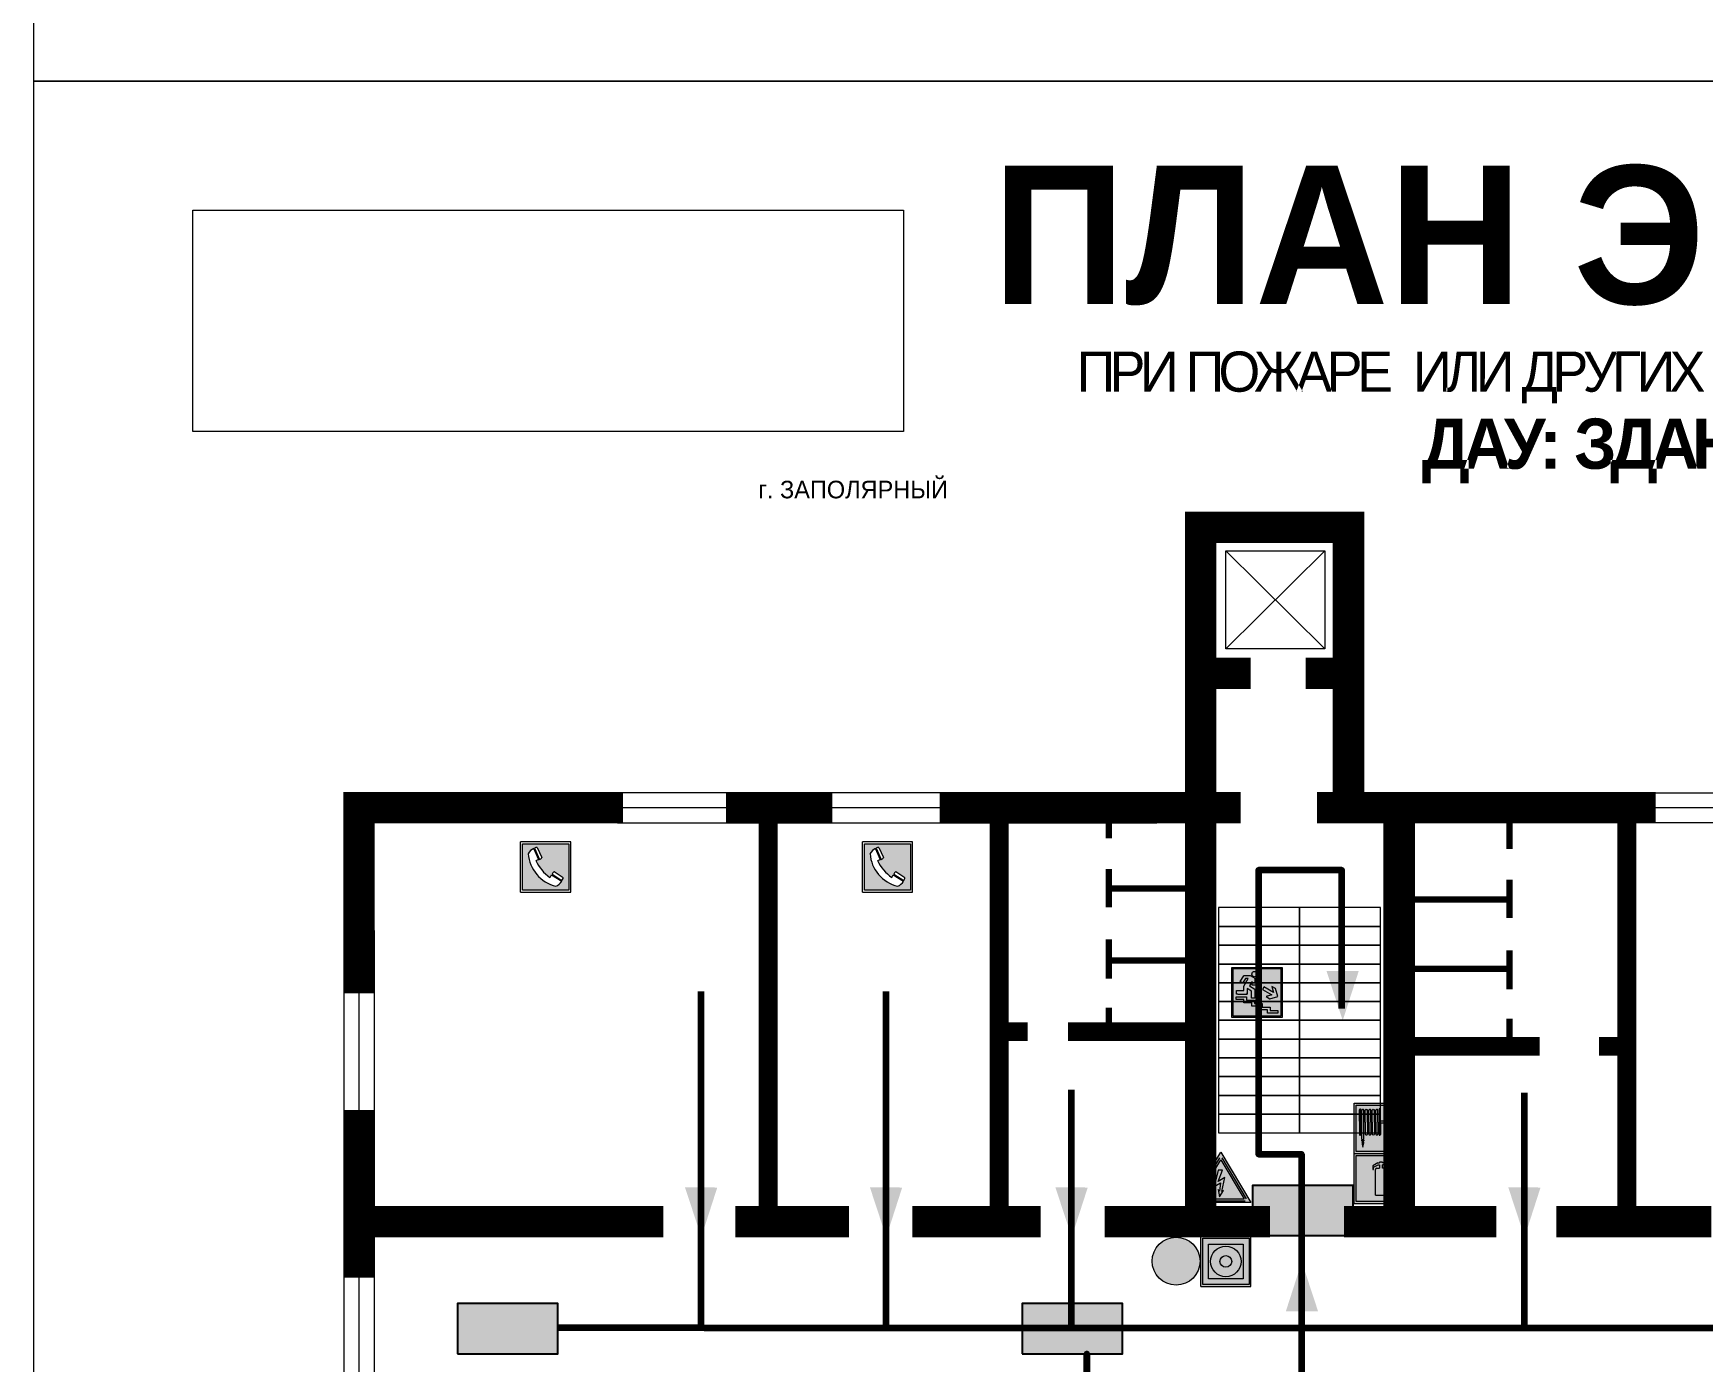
# Model space of a CAD drawing. Header units: millimetres. Extents: x 13114 to 67229, y 22859 to 38520.
# Drawn here: x 23801.8 to 24067.5, y 36138.9 to 36350.3 of the extents above; entities that cross this region are included whole.
import ezdxf

# ---------------------------------------------------------------- set-up
doc = ezdxf.new("R2010")
doc.units = ezdxf.units.MM
doc.layers.add('План_Штампы', color=7, linetype='Continuous')
doc.styles.add('обычный', font='arial.ttf')
picture_1 = doc.add_image_def('image1.jpg', size_in_pixel=(337, 105))

# ---------------------------------------------------------------- blocks, each defined once
blk = doc.blocks.new('A$C7B4425F7')
at = {"true_color": 0xffffff}
blk.add_hatch(color=7, dxfattribs=at).paths.add_polyline_path([(0, 0), (-16, 0), (-16, -8), (0, -8)])
h = blk.add_hatch(color=126)
h.paths.add_polyline_path([(-0.2, -0.2), (-15.8, -0.2), (-15.8, -7.8), (-0.2, -7.8)])
h.paths.add_polyline_path([(-11.76, -2.03), (-11.76, -3.66), (-11.17, -3.66, -0.568275), (-11.17, -6.18), (-12.58, -6.18), (-12.58, -2.03)], flags=16)
h.paths.add_polyline_path([(-13.33, -4.12, -0.495768), (-13.59, -6.18), (-15.03, -6.18), (-15.03, -2.03), (-13.59, -2.03, -0.487973)], flags=16)
h.paths.add_polyline_path([(-10.25, -2.03), (-9.48, -2.03), (-9.48, -6.18), (-10.25, -6.18)], flags=16)
h.paths.add_polyline_path([(-13.84, -3.69), (-14.24, -3.69), (-14.24, -3.03), (-13.9, -3.03, -0.692621)], flags=0)
h.paths.add_polyline_path([(-9.15, -2.03), (-8.4, -2.03), (-8.04, -3.07), (-7.68, -2.03), (-6.93, -2.03), (-7.64, -4.1), (-6.93, -6.18), (-7.68, -6.18), (-8.04, -5.14), (-8.4, -6.18), (-9.15, -6.18), (-8.44, -4.1)], flags=16)
h.paths.add_polyline_path([(-11.76, -4.46), (-11.42, -4.46, -0.692621), (-11.36, -5.12), (-11.76, -5.12)], flags=0)
h.paths.add_polyline_path([(-13.9, -5.2), (-14.24, -5.2), (-14.24, -4.55), (-13.84, -4.55, -0.708038)], flags=0)
edge = h.paths.add_edge_path(flags=16)
edge.add_ellipse((-5.51, -4.08), major_axis=(0, 2.05), ratio=0.586184, start_angle=0, end_angle=360)
edge = h.paths.add_edge_path(flags=0)
edge.add_ellipse((-5.51, -4.08), major_axis=(0, 1.14), ratio=0.454828, start_angle=0, end_angle=360)
h.paths.add_polyline_path([(-4.13, -4.96, 0.377264), (-3.48, -4.52, 0.0555), (-3.16, -2.03), (-1.66, -2.03), (-1.66, -4.96), (-0.96, -4.96), (-0.96, -7.01), (-1.75, -7.01), (-1.75, -6.18), (-3.3, -6.18), (-3.3, -7.02), (-4.13, -7.02)], flags=16)
h.paths.add_polyline_path([(-2.73, -2.91), (-2.28, -2.91), (-2.28, -4.96), (-3.05, -4.96, 0.079136)], flags=0)
at = {"color": 126}
blk.add_lwpolyline([(-16, -8), (0, -8), (0, 0), (-16, 0)], close=True, dxfattribs=at)
blk = doc.blocks.new('вниз')
at = {"lineweight": 0, "true_color": 0xffffff}
h = blk.add_hatch(color=7, dxfattribs=at)
h.dxf.hatch_style = 1
h.paths.add_polyline_path([(40994.51, -4472.22), (40986.51, -4472.22), (40986.51, -4480.22), (40994.51, -4480.22)])
h.paths.add_polyline_path([(40994.31, -4472.42), (40994.31, -4480.01), (40986.71, -4480.01), (40986.71, -4472.42)], flags=16)
h.paths.add_polyline_path([(40988.43, -4473.53), (40989.43, -4473.53), (40990.19, -4473.96), (40990.19, -4474.6), (40991, -4474.6), (40991, -4475.06), (40989.73, -4475.06), (40989.73, -4474.46), (40989.3, -4475.18), (40990.17, -4475.7), (40990.17, -4477.11), (40989.63, -4477.11), (40989.63, -4476.01), (40988.94, -4475.59), (40988.94, -4476.46), (40988.94, -4476.46), (40987.47, -4476.46), (40987.26, -4476.46), (40987.26, -4475.92), (40988.4, -4475.92), (40988.4, -4475.2), (40989.1, -4473.99), (40988.66, -4473.99), (40988.24, -4474.7), (40987.86, -4474.47), (40988.41, -4473.56)], flags=0)
h.paths.add_polyline_path([(40990.55, -4473.29, -1), (40989.69, -4473.29, -1)], flags=0)
h.paths.add_polyline_path([(40988.85, -4476.89), (40988.85, -4477.43), (40990.1, -4477.43), (40990.1, -4477.99), (40991.34, -4477.99), (40991.34, -4478.54), (40992.59, -4478.54), (40992.59, -4479.09), (40993.83, -4479.09), (40993.83, -4479.52), (40992.17, -4479.52), (40992.17, -4478.97), (40990.91, -4478.97), (40990.91, -4478.41), (40989.68, -4478.41), (40989.68, -4477.86), (40988.43, -4477.86), (40988.43, -4477.31), (40987.6, -4477.31), (40987.18, -4477.31), (40987.18, -4476.89)], flags=0)
h.paths.add_polyline_path([(40991.61, -4475.33), (40993.12, -4476.2), (40992.9, -4475.27), (40993.48, -4475.6), (40993.83, -4476.88), (40992.56, -4477.22), (40991.97, -4476.88), (40992.9, -4476.61), (40991.38, -4475.74), (40991.58, -4475.39)], flags=0)
h.paths.add_polyline_path([(40990.19, -4473.96), (40989.43, -4473.53), (40988.43, -4473.53), (40988.41, -4473.56), (40987.86, -4474.47), (40988.24, -4474.7), (40988.66, -4473.99), (40989.1, -4473.99), (40988.4, -4475.2), (40988.4, -4475.92), (40987.26, -4475.92), (40987.26, -4476.46), (40987.47, -4476.46), (40988.94, -4476.46), (40988.94, -4476.27), (40988.94, -4475.59), (40989.63, -4476.01), (40989.63, -4477.11), (40990.17, -4477.11), (40990.17, -4475.7), (40989.3, -4475.18), (40989.73, -4474.46), (40989.73, -4475.06), (40991, -4475.06), (40991, -4474.6), (40990.19, -4474.6)], flags=0)
h.paths.add_polyline_path([(40990.55, -4473.29, 1), (40989.69, -4473.29, 1)], flags=0)
h.paths.add_polyline_path([(40991.61, -4475.33), (40991.58, -4475.39), (40991.38, -4475.74), (40992.9, -4476.61), (40991.97, -4476.88), (40992.56, -4477.22), (40993.83, -4476.88), (40993.48, -4475.6), (40992.9, -4475.27), (40993.12, -4476.2)], flags=0)
h.paths.add_polyline_path([(40990.1, -4477.43), (40988.85, -4477.43), (40988.85, -4476.89), (40987.18, -4476.89), (40987.18, -4477.31), (40987.6, -4477.31), (40988.43, -4477.31), (40988.43, -4477.86), (40989.68, -4477.86), (40989.68, -4478.41), (40990.91, -4478.41), (40990.91, -4478.97), (40992.17, -4478.97), (40992.17, -4479.52), (40993.83, -4479.52), (40993.83, -4479.09), (40992.59, -4479.09), (40992.59, -4478.54), (40991.34, -4478.54), (40991.34, -4477.99), (40990.1, -4477.99)], flags=0)
at = {"lineweight": 0}
h = blk.add_hatch(color=126, dxfattribs=at)
h.dxf.hatch_style = 1
h.paths.add_polyline_path([(40994.31, -4472.42), (40986.71, -4472.42), (40986.71, -4480.01), (40994.31, -4480.01)])
h.paths.add_polyline_path([(40988.43, -4473.53), (40989.43, -4473.53), (40990.19, -4473.96), (40990.19, -4474.6), (40991, -4474.6), (40991, -4475.06), (40989.73, -4475.06), (40989.73, -4474.46), (40989.3, -4475.18), (40990.17, -4475.7), (40990.17, -4477.11), (40989.63, -4477.11), (40989.63, -4476.01), (40988.94, -4475.59), (40988.94, -4476.46), (40988.94, -4476.46), (40987.47, -4476.46), (40987.26, -4476.46), (40987.26, -4475.92), (40988.4, -4475.92), (40988.4, -4475.2), (40989.1, -4473.99), (40988.66, -4473.99), (40988.24, -4474.7), (40987.86, -4474.47), (40988.41, -4473.56)], flags=16)
h.paths.add_polyline_path([(40990.55, -4473.29, -1), (40989.69, -4473.29, -1)], flags=16)
h.paths.add_polyline_path([(40988.85, -4476.89), (40988.85, -4477.43), (40990.1, -4477.43), (40990.1, -4477.99), (40991.34, -4477.99), (40991.34, -4478.54), (40992.59, -4478.54), (40992.59, -4479.09), (40993.83, -4479.09), (40993.83, -4479.52), (40992.17, -4479.52), (40992.17, -4478.97), (40990.91, -4478.97), (40990.91, -4478.41), (40989.68, -4478.41), (40989.68, -4477.86), (40988.43, -4477.86), (40988.43, -4477.31), (40987.6, -4477.31), (40987.18, -4477.31), (40987.18, -4476.89)], flags=16)
h.paths.add_polyline_path([(40991.61, -4475.33), (40993.12, -4476.2), (40992.9, -4475.27), (40993.48, -4475.6), (40993.83, -4476.88), (40992.56, -4477.22), (40991.97, -4476.88), (40992.9, -4476.61), (40991.38, -4475.74), (40991.58, -4475.39)], flags=16)
at = {"lineweight": 0, "true_color": 0xffffff}
h = blk.add_hatch(color=7, dxfattribs=at)
h.dxf.hatch_style = 1
h.paths.add_polyline_path([(40989.73, -4474.46), (40989.73, -4475.06), (40991, -4475.06), (40991, -4474.6), (40990.19, -4474.6), (40990.19, -4473.96), (40989.43, -4473.53), (40988.43, -4473.53), (40988.41, -4473.56), (40987.86, -4474.47), (40988.24, -4474.7), (40988.66, -4473.99), (40989.1, -4473.99), (40988.4, -4475.2), (40988.4, -4475.92), (40987.26, -4475.92), (40987.26, -4476.46), (40987.47, -4476.46), (40988.94, -4476.46), (40988.94, -4475.59), (40989.63, -4476.01), (40989.63, -4477.11), (40990.17, -4477.11), (40990.17, -4475.7), (40989.3, -4475.18)])
h.paths.add_polyline_path([(40989.69, -4473.29, 1), (40990.55, -4473.29, 1)])
h.paths.add_polyline_path([(40991.61, -4475.33), (40991.58, -4475.39), (40991.38, -4475.74), (40992.9, -4476.61), (40991.97, -4476.88), (40992.56, -4477.22), (40993.83, -4476.88), (40993.48, -4475.6), (40992.9, -4475.27), (40993.12, -4476.2)])
h.paths.add_polyline_path([(40990.1, -4477.43), (40988.85, -4477.43), (40988.85, -4476.89), (40987.18, -4476.89), (40987.18, -4477.31), (40987.6, -4477.31), (40988.43, -4477.31), (40988.43, -4477.86), (40989.68, -4477.86), (40989.68, -4478.41), (40990.91, -4478.41), (40990.91, -4478.97), (40992.17, -4478.97), (40992.17, -4479.52), (40993.83, -4479.52), (40993.83, -4479.09), (40992.59, -4479.09), (40992.59, -4478.54), (40991.34, -4478.54), (40991.34, -4477.99), (40990.1, -4477.99)])
at = {"color": 126, "lineweight": 0}
for points in [[(40986.51, -4472.22), (40994.51, -4472.22), (40994.51, -4480.22), (40986.51, -4480.22)], [(40986.71, -4472.42), (40994.31, -4472.42), (40994.31, -4480.01), (40986.71, -4480.01)]]:
    blk.add_lwpolyline(points, close=True, dxfattribs=at)
for points in [[(40987.47, -4476.46), (40987.26, -4476.46), (40987.26, -4475.92), (40988.4, -4475.92), (40988.4, -4475.2), (40989.1, -4473.99), (40988.66, -4473.99), (40988.24, -4474.7), (40987.86, -4474.47), (40988.41, -4473.56), (40988.43, -4473.53), (40989.43, -4473.53), (40990.19, -4473.96), (40990.19, -4474.6), (40991, -4474.6), (40991, -4475.06), (40989.73, -4475.06), (40989.73, -4474.46), (40989.3, -4475.18), (40990.17, -4475.7), (40990.17, -4477.11), (40989.63, -4477.11), (40989.63, -4476.01), (40988.94, -4475.59), (40988.94, -4476.46)], [(40991.58, -4475.39), (40991.38, -4475.74), (40992.9, -4476.61), (40991.97, -4476.88), (40992.56, -4477.22), (40993.83, -4476.88), (40993.48, -4475.6), (40992.9, -4475.27), (40993.12, -4476.2), (40991.61, -4475.33), (40991.58, -4475.39)], [(40987.6, -4477.31), (40987.18, -4477.31), (40987.18, -4476.89), (40988.85, -4476.89), (40988.85, -4477.43), (40990.1, -4477.43), (40990.1, -4477.99), (40991.34, -4477.99), (40991.34, -4478.54), (40992.59, -4478.54), (40992.59, -4479.09), (40993.83, -4479.09), (40993.83, -4479.52), (40992.17, -4479.52), (40992.17, -4478.97), (40990.91, -4478.97), (40990.91, -4478.41), (40989.68, -4478.41), (40989.68, -4477.86), (40988.43, -4477.86), (40988.43, -4477.31), (40987.6, -4477.31)], [(40987.47, -4476.46), (40988.94, -4476.46), (40988.94, -4476.27)]]:
    blk.add_lwpolyline(points, dxfattribs=at)
blk.add_circle((40990.12, -4473.29), 0.432, dxfattribs=at)
blk = doc.blocks.new('A$C32E8229D')
at = {"true_color": 0xffffff}
blk.add_hatch(color=7, dxfattribs=at).paths.add_polyline_path([(0, 0), (0, -8), (16, -8), (16, 0)])
h = blk.add_hatch(color=126)
h.paths.add_polyline_path([(0.2, -0.2), (15.8, -0.2), (15.8, -7.8), (0.2, -7.8)])
h.paths.add_polyline_path([(13.49, -2.05), (12.08, -2.05), (11.37, -2.63, 0.162397), (11.29, -2.84), (11.29, -3.63), (10.35, -3.63), (10.35, -4.05), (11.68, -4.05), (11.68, -3.48), (12.26, -4.28), (11.29, -5.1), (11.29, -6.78), (11.85, -6.78), (11.85, -5.44), (12.8, -4.64), (12.8, -5.94), (14.46, -5.94), (14.46, -5.39), (13.45, -5.39), (13.45, -3.97), (12.46, -2.59), (13.15, -2.59), (13.69, -3.34), (14.18, -3)], flags=16)
h.paths.add_polyline_path([(10.74, -1.82, 1), (11.8, -1.82, 1)], flags=16)
h.paths.add_polyline_path([(9.39, -3.59), (5.99, -3.59), (6.56, -3.03), (5.91, -3.03), (5.1, -3.83), (5.91, -4.64), (6.56, -4.64), (5.99, -4.09), (9.39, -4.09)], flags=16)
h.paths.add_polyline_path([(4.29, -1.08), (1.72, -1.08), (1.72, -6.6), (4.29, -6.6)], flags=16)
at = {"color": 126}
blk.add_lwpolyline([(16, -8), (0, -8), (0, 0), (16, 0)], close=True, dxfattribs=at)
blk = doc.blocks.new('A$C54414219')
at = {"true_color": 0xffffff}
h = blk.add_hatch(color=7, dxfattribs=at)
h.paths.add_polyline_path([(2.39, -9.45), (2.39, -18.3), (11.23, -18.3), (11.23, -9.45)], flags=0)
h.paths.add_polyline_path([(10.71, -13.87, -1), (2.92, -13.87, -1)], flags=0)
h.paths.add_polyline_path([(8.3, -13.87, -1), (5.33, -13.87, -1)], flags=0)
h.paths.add_polyline_path([(0.41, -7.47), (0.41, -20.27), (13.21, -20.27), (13.21, -7.47)])
h.paths.add_polyline_path([(0.92, -19.77), (12.71, -19.77), (12.71, -7.98), (0.92, -7.98)], flags=16)
h.paths.add_polyline_path([(11.23, -9.45), (11.23, -18.3), (2.39, -18.3), (2.39, -9.45)], flags=0)
at = {"lineweight": 5}
h = blk.add_hatch(color=242, dxfattribs=at)
h.paths.add_polyline_path([(12.71, -7.98), (0.92, -7.98), (0.92, -19.77), (12.71, -19.77)])
h.paths.add_polyline_path([(11.23, -18.3), (2.39, -18.3), (2.39, -9.45), (11.23, -9.45)], flags=16)
h.paths.add_polyline_path([(10.71, -13.87, -1), (2.92, -13.87, -1)], flags=0)
h.paths.add_polyline_path([(8.3, -13.87, -1), (5.33, -13.87, -1)], flags=0)
at = {"true_color": 0xffffff}
h = blk.add_hatch(color=7, dxfattribs=at)
h.paths.add_polyline_path([(2.39, -9.45), (2.39, -18.3), (11.23, -18.3), (11.23, -9.45)])
h.paths.add_polyline_path([(10.71, -13.87, -1), (2.92, -13.87, -1)], flags=16)
h.paths.add_polyline_path([(8.3, -13.87, -1), (5.33, -13.87, -1)], flags=0)
at = {"lineweight": 5}
h = blk.add_hatch(color=242, dxfattribs=at)
h.paths.add_polyline_path([(2.92, -13.87, 1), (10.71, -13.87, 1)])
h.paths.add_polyline_path([(8.3, -13.87, -1), (5.33, -13.87, -1)], flags=16)
at = {"color": 242, "lineweight": 5}
for p, q in [((0.41, -20.27), (0.41, -7.47)), ((0.41, -7.47), (13.21, -7.47)), ((0.41, -7.47), (13.21, -7.47)), ((13.21, -20.27), (13.21, -7.47)), ((0.41, -20.27), (13.21, -20.27))]:
    blk.add_line(p, q, dxfattribs=at)
for points in [[(0.92, -7.98), (12.71, -7.98), (12.71, -19.77), (0.92, -19.77)], [(2.39, -9.45), (11.23, -9.45), (11.23, -18.3), (2.39, -18.3)]]:
    blk.add_lwpolyline(points, close=True, dxfattribs=at)
for radius in [3.89, 1.49]:
    blk.add_circle((6.81, -13.87), radius, dxfattribs=at)
blk = doc.blocks.new('A$C7B8C2D5B')
at = {"lineweight": 0}
h = blk.add_hatch(color=5, dxfattribs=at)
h.dxf.hatch_style = 1
h.paths.add_polyline_path([(1.4, -3.02, 1), (-2.11, -3.02, 1)])
at = {"color": 5, "lineweight": 0}
blk.add_circle((-0.36, -3.02), 1.75, dxfattribs=at)
blk = doc.blocks.new('A$C3E6D3DDE')
at = {"lineweight": 5}
h = blk.add_hatch(color=40, dxfattribs=at)
h.paths.add_polyline_path([(24.1, 1.45), (16.46, -11.35), (31.74, -11.35)])
h.paths.add_polyline_path([(24.09, -0.46), (30.03, -10.41), (18.14, -10.41)], flags=16)
h.paths.add_polyline_path([(24.54, -3.08), (23.41, -6.02), (25.13, -5.01), (24.33, -8.5), (24.82, -8.27), (23.79, -9.86), (23.4, -8.04), (23.8, -8.43), (24.04, -6.29), (22.39, -7.25), (23.44, -3.08)], flags=0)
h = blk.add_hatch(color=256, dxfattribs=at)
h.paths.add_polyline_path([(24.37, 0.03, 0.567511), (23.82, 0.03), (17.59, -10.4, 0.582454), (17.86, -10.88), (30.32, -10.88, 0.582149), (30.6, -10.4)])
h.paths.add_polyline_path([(24.09, -0.46), (18.14, -10.41), (30.03, -10.41)], flags=16)
h.paths.add_polyline_path([(24.54, -3.08), (23.41, -6.02), (25.13, -5.01), (24.33, -8.5), (24.82, -8.27), (23.79, -9.86), (23.4, -8.04), (23.8, -8.43), (24.04, -6.29), (22.39, -7.25), (23.44, -3.08)], flags=0)
h = blk.add_hatch(color=40, dxfattribs=at)
h.paths.add_polyline_path([(24.09, -0.46), (18.14, -10.41), (30.03, -10.41)])
h.paths.add_polyline_path([(24.82, -8.27), (23.79, -9.86), (23.4, -8.04), (23.8, -8.43), (24.04, -6.29), (22.39, -7.25), (23.44, -3.08), (24.54, -3.08), (23.41, -6.02), (25.13, -5.01), (24.33, -8.5)], flags=16)
at = {"color": 40, "lineweight": 5}
for p, q in [((16.46, -11.35), (24.1, 1.45)), ((24.1, 1.45), (31.74, -11.35))]:
    blk.add_line(p, q, dxfattribs=at)
at = {"lineweight": 5}
for p, q in [((17.59, -10.4), (23.82, 0.03)), ((24.37, 0.03), (30.6, -10.4)), ((18.14, -10.41), (24.09, -0.46)), ((23.44, -3.08), (22.39, -7.25)), ((23.41, -6.02), (24.54, -3.08)), ((24.54, -3.08), (23.44, -3.08)), ((24.09, -0.46), (30.03, -10.41)), ((22.39, -7.25), (24.04, -6.29)), ((23.8, -8.43), (23.4, -8.04)), ((23.4, -8.04), (23.79, -9.86)), ((25.13, -5.01), (23.41, -6.02)), ((23.79, -9.86), (24.82, -8.27)), ((24.04, -6.29), (23.8, -8.43)), ((24.33, -8.5), (25.13, -5.01)), ((24.82, -8.27), (24.33, -8.5)), ((17.86, -10.88), (30.32, -10.88)), ((18.14, -10.41), (30.03, -10.41))]:
    blk.add_line(p, q, dxfattribs=at)
at = {"color": 50, "lineweight": 5}
blk.add_line((31.74, -11.35), (16.46, -11.35), dxfattribs=at)
blk = doc.blocks.new('A$C3AD82952')
at = {"true_color": 0xf5f5ff}
h = blk.add_hatch(color=7, dxfattribs=at)
h.dxf.hatch_style = 1
h.paths.add_polyline_path([(8.21, 8.73, 0.414214), (7.89, 9.05), (7.22, 9.05), (7.22, 9.92), (7.59, 9.92, 1), (7.57, 10.36), (7.22, 10.36), (7.22, 10.6), (6.43, 10.6), (6.43, 10.36), (6.01, 10.36), (4.74, 9.59), (4.74, 8.69), (4.98, 8.73), (4.98, 9.26), (6.12, 9.91), (6.43, 9.91), (6.43, 9.05), (5.76, 9.05, 0.414214), (5.44, 8.73), (5.44, 2.2), (8.21, 2.2)], flags=0)
h.paths.add_polyline_path([(12.8, 12.8), (0, 12.8), (0, 0), (12.8, 0)])
h.paths.add_polyline_path([(0.51, 12.29), (12.29, 12.29), (12.29, 0.51), (0.51, 0.51)], flags=16)
h.paths.add_polyline_path([(4.74, 9.59), (6.01, 10.36), (6.43, 10.36), (6.43, 10.6), (7.22, 10.6), (7.22, 10.36), (7.59, 10.36, -0.94586), (7.59, 9.92), (7.22, 9.92), (7.22, 9.05), (7.89, 9.05, -0.414214), (8.21, 8.73), (8.21, 2.2), (5.44, 2.2), (5.44, 8.73, -0.414214), (5.76, 9.05), (6.43, 9.05), (6.43, 9.91), (6.12, 9.91), (4.98, 9.26), (4.98, 8.73), (4.74, 8.69)], flags=0)
h = blk.add_hatch(color=242)
h.dxf.hatch_style = 1
h.paths.add_polyline_path([(12.29, 12.29), (0.51, 12.29), (0.51, 0.51), (12.29, 0.51)])
h.paths.add_polyline_path([(4.74, 8.69), (4.74, 9.59), (6.01, 10.36), (6.43, 10.36), (6.43, 10.6), (7.22, 10.6), (7.22, 10.36), (7.59, 10.36, -0.94586), (7.59, 9.92), (7.22, 9.92), (7.22, 9.05), (7.89, 9.05, -0.414214), (8.21, 8.73), (8.21, 2.2), (5.44, 2.2), (5.44, 8.73, -0.414214), (5.76, 9.05), (6.43, 9.05), (6.43, 9.91), (6.12, 9.91), (4.98, 9.26), (4.98, 8.73)], flags=16)
h = blk.add_hatch(color=7, dxfattribs=at)
h.dxf.hatch_style = 1
h.paths.add_polyline_path([(8.21, 8.73, 0.414214), (7.89, 9.05), (7.22, 9.05), (7.22, 9.92), (7.59, 9.92, 1), (7.57, 10.36), (7.22, 10.36), (7.22, 10.6), (6.43, 10.6), (6.43, 10.36), (6.01, 10.36), (4.74, 9.59), (4.74, 8.69), (4.98, 8.73), (4.98, 9.26), (6.12, 9.91), (6.43, 9.91), (6.43, 9.05), (5.76, 9.05, 0.414214), (5.44, 8.73), (5.44, 2.2), (8.21, 2.2)])
at = {"color": 242, "lineweight": 5}
for p, q in [((0, 0), (0, 12.8)), ((0, 12.8), (12.8, 12.8)), ((12.8, 0), (12.8, 12.8)), ((6.01, 10.36), (4.74, 9.59)), ((4.74, 9.59), (4.74, 8.69)), ((4.74, 8.69), (4.98, 8.73)), ((4.98, 9.26), (6.12, 9.91)), ((4.98, 8.73), (4.98, 9.26)), ((5.44, 2.2), (5.44, 8.73)), ((5.76, 9.05), (6.43, 9.05)), ((6.01, 10.36), (6.43, 10.36)), ((6.12, 9.91), (6.43, 9.91)), ((7.22, 10.6), (6.43, 10.6)), ((6.43, 10.6), (6.43, 10.36)), ((6.43, 9.91), (6.43, 9.05)), ((7.22, 10.36), (7.22, 10.6)), ((7.59, 10.36), (7.22, 10.36)), ((7.22, 9.05), (7.22, 9.92)), ((7.59, 9.92), (7.22, 9.92)), ((7.89, 9.05), (7.22, 9.05)), ((8.21, 2.2), (8.21, 8.73)), ((0, 0), (12.8, 0)), ((5.44, 2.2), (8.21, 2.2))]:
    blk.add_line(p, q, dxfattribs=at)
blk.add_lwpolyline([(0.51, 12.29), (12.29, 12.29), (12.29, 0.51), (0.51, 0.51)], close=True, dxfattribs=at)
for centre, radius, start, end in [((5.76, 8.73), 0.32, 90, 180), ((7.58, 10.14), 0.223, 273.1875, 86.8125), ((7.89, 8.73), 0.32, 0, 90)]:
    blk.add_arc(centre, radius, start, end, dxfattribs=at)
blk = doc.blocks.new('A$C37112FD5')
at = {"true_color": 0xf5f5ff}
h = blk.add_hatch(color=7, dxfattribs=at)
h.dxf.hatch_style = 1
h.paths.add_polyline_path([(12.8, -7.4), (0, -7.4), (0, -20.2), (12.8, -20.2)])
h.paths.add_polyline_path([(12.29, -7.91), (12.29, -19.69), (0.51, -19.69), (0.51, -7.91)], flags=16)
h.paths.add_polyline_path([(4.98, -9.04, -0.42597), (5.17, -9.22), (5.17, -12.25), (5.17, -15.29, -0.432244), (4.98, -15.47), (4.83, -15.47, -0.42597), (4.64, -15.29), (4.64, -12.25), (4.64, -9.22, -0.432244), (4.83, -9.04)], flags=0)
h.paths.add_polyline_path([(4.28, -9.22), (4.28, -12.25), (4.28, -15.29, -0.432244), (4.09, -15.47), (3.94, -15.47, -0.42597), (3.75, -15.29), (3.75, -12.25), (3.75, -9.22, -0.432244), (3.94, -9.04), (4.09, -9.04, -0.42597)], flags=0)
h.paths.add_polyline_path([(5.72, -9.04), (5.87, -9.04, -0.42597), (6.06, -9.22), (6.06, -12.25), (6.06, -15.29, -0.432244), (5.87, -15.47), (5.72, -15.47, -0.42597), (5.53, -15.29), (5.53, -12.25), (5.53, -9.22, -0.432244)], flags=0)
h.paths.add_polyline_path([(6.42, -8.9), (6.5, -8.9, -0.42597), (6.69, -9.08), (6.69, -12.03), (8.21, -12.03, -15.824349), (8.21, -12.47), (6.69, -12.47), (6.69, -15.42, -0.432244), (6.5, -15.6), (6.42, -15.6)], flags=0)
h.paths.add_polyline_path([(3.39, -9.22), (3.39, -12.25), (3.39, -15.29, -0.432244), (3.2, -15.47), (3.05, -15.47, -0.42597), (2.85, -15.29), (2.85, -12.25), (2.85, -9.22, -0.432244), (3.05, -9.04), (3.2, -9.04, -0.42597)], flags=0)
h.paths.add_polyline_path([(2.5, -9.22), (2.5, -16.71), (1.96, -16.71), (1.96, -9.22, -0.432244), (2.15, -9.04), (2.31, -9.04, -0.42597)], flags=0)
h.paths.add_polyline_path([(1.61, -8.9), (1.61, -15.6), (1.57, -15.6, -0.42597), (1.37, -15.42), (1.37, -12.03), (1.37, -9.09, -0.432244), (1.57, -8.9)], flags=0)
h.paths.add_polyline_path([(9.76, -10.81), (9.76, -12.03), (8.49, -12.03, -0.336371)], flags=0)
h.paths.add_polyline_path([(8.49, -12.47), (9.76, -12.47), (9.76, -13.7, -0.336371)], flags=0)
h.paths.add_polyline_path([(10.11, -10.81, -0.336371), (11.38, -12.03), (10.11, -12.03)], flags=0)
h.paths.add_polyline_path([(10.11, -12.47), (11.38, -12.47, -0.336371), (10.11, -13.7)], flags=0)
h.paths.add_polyline_path([(2.5, -16.84), (2.5, -17.05), (1.97, -17.05), (1.97, -16.84)], flags=0)
h.paths.add_polyline_path([(2.5, -17.24, -0.033778), (2.24, -18.6, -0.033778), (1.97, -17.24)], flags=0)
h = blk.add_hatch(color=242)
h.dxf.hatch_style = 1
h.paths.add_polyline_path([(12.29, -7.91), (0.51, -7.91), (0.51, -19.69), (12.29, -19.69)])
h.paths.add_polyline_path([(6.42, -15.6), (6.42, -8.9), (6.5, -8.9, -0.42597), (6.69, -9.08), (6.69, -12.03), (8.21, -12.03, -15.824349), (8.21, -12.47), (6.69, -12.47), (6.69, -15.42, -0.432244), (6.5, -15.6)], flags=16)
h.paths.add_polyline_path([(5.87, -15.47), (5.72, -15.47, -0.42597), (5.53, -15.29), (5.53, -12.25), (5.53, -9.22, -0.432244), (5.72, -9.04), (5.87, -9.04, -0.42597), (6.06, -9.22), (6.06, -12.25), (6.06, -15.29, -0.432244)], flags=16)
h.paths.add_polyline_path([(4.98, -15.47), (4.83, -15.47, -0.42597), (4.64, -15.29), (4.64, -12.25), (4.64, -9.22, -0.432244), (4.83, -9.04), (4.98, -9.04, -0.42597), (5.17, -9.22), (5.17, -12.25), (5.17, -15.29, -0.432244)], flags=16)
h.paths.add_polyline_path([(4.09, -15.47), (3.94, -15.47, -0.42597), (3.75, -15.29), (3.75, -12.25), (3.75, -9.22, -0.432244), (3.94, -9.04), (4.09, -9.04, -0.42597), (4.28, -9.22), (4.28, -12.25), (4.28, -15.29, -0.432244)], flags=16)
h.paths.add_polyline_path([(3.2, -15.47), (3.05, -15.47, -0.42597), (2.85, -15.29), (2.85, -12.25), (2.85, -9.22, -0.432244), (3.05, -9.04), (3.2, -9.04, -0.42597), (3.39, -9.22), (3.39, -12.25), (3.39, -15.29, -0.432244)], flags=16)
h.paths.add_polyline_path([(2.5, -17.05), (1.97, -17.05), (1.97, -16.84), (2.5, -16.84)], flags=16)
h.paths.add_polyline_path([(2.5, -17.24, -0.033778), (2.24, -18.6, -0.033778), (1.97, -17.24)], flags=16)
h.paths.add_polyline_path([(2.5, -16.71), (1.96, -16.71), (1.96, -9.22, -0.432244), (2.15, -9.04), (2.31, -9.04, -0.42597), (2.5, -9.22)], flags=16)
h.paths.add_polyline_path([(1.61, -15.6), (1.57, -15.6, -0.42597), (1.37, -15.42), (1.37, -12.03), (1.37, -9.09, -0.432244), (1.57, -8.9), (1.61, -8.9)], flags=16)
h.paths.add_polyline_path([(8.49, -12.47), (9.76, -12.47), (9.76, -13.7, -0.336371)], flags=0)
h.paths.add_polyline_path([(10.11, -13.7), (10.11, -12.47), (11.38, -12.47, -0.336371)], flags=0)
h.paths.add_polyline_path([(8.49, -12.03, -0.336371), (9.76, -10.81), (9.76, -12.03)], flags=0)
h.paths.add_polyline_path([(10.11, -12.03), (10.11, -10.81, -0.336371), (11.38, -12.03)], flags=0)
h = blk.add_hatch(color=7, dxfattribs=at)
h.dxf.hatch_style = 1
h.paths.add_polyline_path([(1.61, -8.9), (1.57, -8.9, 0.432244), (1.37, -9.09), (1.37, -12.03), (1.37, -15.42, 0.42597), (1.57, -15.6), (1.61, -15.6)])
h.paths.add_polyline_path([(2.5, -9.22, 0.42597), (2.31, -9.04), (2.15, -9.04, 0.432244), (1.96, -9.22), (1.96, -16.71), (2.5, -16.71)])
h.paths.add_polyline_path([(2.5, -16.84), (1.97, -16.84), (1.97, -17.05), (2.5, -17.05)])
h.paths.add_polyline_path([(2.5, -17.24), (1.97, -17.24, 0.033778), (2.24, -18.6, 0.033778)])
h.paths.add_polyline_path([(3.39, -12.25), (3.39, -9.22, 0.42597), (3.2, -9.04), (3.05, -9.04, 0.432244), (2.85, -9.22), (2.85, -12.25), (2.85, -15.29, 0.42597), (3.05, -15.47), (3.2, -15.47, 0.432244), (3.39, -15.29)])
h.paths.add_polyline_path([(4.28, -12.25), (4.28, -9.22, 0.42597), (4.09, -9.04), (3.94, -9.04, 0.432244), (3.75, -9.22), (3.75, -12.25), (3.75, -15.29, 0.42597), (3.94, -15.47), (4.09, -15.47, 0.432244), (4.28, -15.29)])
h.paths.add_polyline_path([(5.17, -12.25), (5.17, -9.22, 0.42597), (4.98, -9.04), (4.83, -9.04, 0.432244), (4.64, -9.22), (4.64, -12.25), (4.64, -15.29, 0.42597), (4.83, -15.47), (4.98, -15.47, 0.432244), (5.17, -15.29)])
h.paths.add_polyline_path([(6.06, -12.25), (6.06, -9.22, 0.42597), (5.87, -9.04), (5.72, -9.04, 0.432244), (5.53, -9.22), (5.53, -12.25), (5.53, -15.29, 0.42597), (5.72, -15.47), (5.87, -15.47, 0.432244), (6.06, -15.29)])
h.paths.add_polyline_path([(6.69, -12.47), (8.21, -12.47, 15.824349), (8.21, -12.03), (6.69, -12.03), (6.69, -9.08, 0.42597), (6.5, -8.9), (6.42, -8.9), (6.42, -15.6), (6.5, -15.6, 0.432244), (6.69, -15.42)])
h.paths.add_polyline_path([(8.49, -12.47), (9.76, -12.47), (9.76, -13.7, -0.336371)], flags=16)
h.paths.add_polyline_path([(8.49, -12.03, -0.336371), (9.76, -10.81), (9.76, -12.03)], flags=16)
h.paths.add_polyline_path([(10.11, -12.47), (11.38, -12.47, -0.336371), (10.11, -13.7)], flags=16)
h.paths.add_polyline_path([(10.11, -12.03), (10.11, -10.81, -0.336371), (11.38, -12.03)], flags=16)
h = blk.add_hatch(color=242)
h.dxf.hatch_style = 1
h.paths.add_polyline_path([(9.76, -10.81, 0.336371), (8.49, -12.03), (9.76, -12.03)])
h.paths.add_polyline_path([(10.11, -10.81), (10.11, -12.03), (11.38, -12.03, 0.336371)])
h.paths.add_polyline_path([(11.38, -12.47), (10.11, -12.47), (10.11, -13.7, 0.336371)])
h.paths.add_polyline_path([(9.76, -12.47), (8.49, -12.47, 0.336371), (9.76, -13.7)])
at = {"color": 242, "lineweight": 5}
for p, q in [((0, -20.2), (0, -7.4)), ((0, -7.4), (12.8, -7.4)), ((12.8, -20.2), (12.8, -7.4)), ((1.37, -12.03), (1.37, -9.08)), ((1.37, -12.03), (1.37, -15.42)), ((1.57, -8.9), (1.61, -8.9)), ((1.61, -8.9), (1.61, -15.6)), ((1.96, -16.71), (1.96, -9.22)), ((2.15, -9.04), (2.31, -9.04)), ((2.5, -16.71), (2.5, -9.22)), ((2.85, -12.25), (2.85, -9.22)), ((2.85, -12.25), (2.85, -15.29)), ((3.05, -9.04), (3.2, -9.04)), ((3.39, -12.25), (3.39, -9.22)), ((3.39, -12.25), (3.39, -15.29)), ((3.75, -12.25), (3.75, -9.22)), ((3.75, -12.25), (3.75, -15.29)), ((3.94, -9.04), (4.09, -9.04)), ((4.28, -12.25), (4.28, -9.22)), ((4.28, -12.25), (4.28, -15.29)), ((4.64, -12.25), (4.64, -9.22)), ((4.64, -12.25), (4.64, -15.29)), ((4.83, -9.04), (4.98, -9.04)), ((5.17, -12.25), (5.17, -9.22)), ((5.17, -12.25), (5.17, -15.29)), ((5.53, -12.25), (5.53, -9.22)), ((5.53, -12.25), (5.53, -15.29)), ((5.72, -9.04), (5.87, -9.04)), ((6.06, -12.25), (6.06, -9.22)), ((6.06, -12.25), (6.06, -15.29)), ((6.42, -8.9), (6.42, -15.6)), ((6.5, -8.9), (6.42, -8.9)), ((6.69, -12.03), (6.69, -9.08)), ((8.21, -12.03), (6.69, -12.03)), ((8.21, -12.47), (6.69, -12.47)), ((6.69, -12.47), (6.69, -15.42)), ((9.76, -12.03), (8.49, -12.03)), ((9.76, -12.47), (8.49, -12.47)), ((9.76, -10.81), (9.76, -12.03)), ((9.76, -12.47), (9.76, -13.7)), ((10.11, -10.81), (10.11, -12.03)), ((11.38, -12.03), (10.11, -12.03)), ((11.38, -12.47), (10.11, -12.47)), ((10.11, -12.47), (10.11, -13.7)), ((1.57, -15.6), (1.61, -15.6)), ((1.96, -16.71), (2.5, -16.71)), ((1.97, -16.84), (2.5, -16.84)), ((1.97, -17.05), (1.97, -16.84)), ((2.5, -16.84), (2.5, -17.05)), ((3.05, -15.47), (3.2, -15.47)), ((3.94, -15.47), (4.09, -15.47)), ((4.83, -15.47), (4.98, -15.47)), ((5.72, -15.47), (5.87, -15.47)), ((6.42, -15.6), (6.5, -15.6)), ((0, -20.2), (12.8, -20.2)), ((2.5, -17.05), (1.97, -17.05)), ((1.97, -17.24), (2.5, -17.24))]:
    blk.add_line(p, q, dxfattribs=at)
blk.add_lwpolyline([(0.51, -7.91), (12.29, -7.91), (12.29, -19.69), (0.51, -19.69)], close=True, dxfattribs=at)
for centre, radius, start, end in [((1.56, -9.09), 0.182, 87.1027, 180.6071), ((2.15, -9.22), 0.182, 87.1027, 180.6071), ((2.32, -9.22), 0.182, 359.3929, 92.8973), ((3.04, -9.22), 0.182, 87.1027, 180.6071), ((3.21, -9.22), 0.182, 359.3929, 92.8973), ((3.93, -9.22), 0.182, 87.1027, 180.6071), ((4.1, -9.22), 0.182, 359.3929, 92.8973), ((4.82, -9.22), 0.182, 87.1027, 180.6071), ((4.99, -9.22), 0.182, 359.3929, 92.8973), ((5.71, -9.22), 0.182, 87.1027, 180.6071), ((5.88, -9.22), 0.182, 359.3929, 92.8973), ((6.51, -9.09), 0.182, 359.3929, 92.8973), ((9.93, -12.25), 1.74, 187.2319, 172.7681), ((9.93, -12.25), 1.46, 96.9927, 171.3585), ((9.93, -12.25), 1.46, 188.6415, 263.0073), ((9.93, -12.25), 1.46, 8.6415, 83.0073), ((9.93, -12.25), 1.46, 276.9927, 351.3585), ((1.56, -15.42), 0.182, 179.3929, 272.8973), ((3.04, -15.29), 0.182, 179.3929, 272.8973), ((3.21, -15.29), 0.182, 267.1027, 0.6071), ((3.93, -15.29), 0.182, 179.3929, 272.8973), ((4.1, -15.29), 0.182, 267.1027, 0.6071), ((4.82, -15.29), 0.182, 179.3929, 272.8973), ((4.99, -15.29), 0.182, 267.1027, 0.6071), ((5.71, -15.29), 0.182, 179.3929, 272.8973), ((5.88, -15.29), 0.182, 267.1027, 0.6071), ((6.51, -15.42), 0.182, 267.1027, 0.6071), ((12.17, -15.98), 10.27, 187.041, 194.7793), ((-7.7, -15.98), 10.27, 345.2207, 352.959)]:
    blk.add_arc(centre, radius, start, end, dxfattribs=at)
blk = doc.blocks.new('A$C456E1F9C')
at = {"lineweight": 5}
h = blk.add_hatch(color=242, dxfattribs=at)
h.paths.add_polyline_path([(0.51, -1.47), (0.51, -13.26), (12.29, -13.26), (12.29, -1.47)])
h.paths.add_polyline_path([(5.42, -4.95, -0.254479), (4.78, -5.4), (3.52, -2.53, -0.209735), (4.23, -2.4)], flags=16)
h.paths.add_polyline_path([(8.53, -8.6), (10.87, -10.17), (10.54, -10.76), (8.03, -9.13, -0.192251)], flags=16)
h.paths.add_polyline_path([(4.61, -5.49, 0.005518), (3.87, -5.72, 0.128647), (7.49, -10.01, 0.00809), (7.83, -9.33), (10.47, -10.97, -0.16736), (8.99, -12.25, -0.327862), (1.95, -3.95, -0.166952), (3.36, -2.62)], flags=16)
at = {"color": 242, "lineweight": 5}
for p, q in [((0, -13.77), (0, -0.97)), ((12.8, -0.97), (0, -0.97)), ((4.61, -5.49), (3.36, -2.62)), ((3.52, -2.53), (4.78, -5.4)), ((4.23, -2.4), (5.42, -4.95)), ((12.8, -13.77), (12.8, -0.97)), ((7.83, -9.33), (10.47, -10.97)), ((8.03, -9.13), (10.54, -10.76)), ((10.81, -10.12), (8.53, -8.6)), ((10.54, -10.76), (10.8, -10.3)), ((10.8, -10.3), (10.81, -10.12)), ((0, -13.77), (12.8, -13.77))]:
    blk.add_line(p, q, dxfattribs=at)
blk.add_lwpolyline([(0.51, -1.47), (12.29, -1.47), (12.29, -13.26), (0.51, -13.26)], close=True, dxfattribs=at)
for centre, radius, start, end in [((4.59, -5.34), 2.99, 114.2845, 152.1974), ((11.12, -3.31), 9.19, 183.9915, 256.6009), ((4.02, -3.27), 0.891, 76.3284, 123.7092), ((14.98, -39.1), 35.17, 107.1487, 108.4135), ((13.86, -0.94), 11.08, 205.5536, 234.8762), ((4.68, -4.59), 0.824, 276.9621, 334.0723), ((-13.31, 0.8), 23.44, 332.5487, 334.4027), ((8.94, -9.5), 0.989, 114.4092, 157.9388), ((7.87, -9.46), 3, 291.9291, 329.9329)]:
    blk.add_arc(centre, radius, start, end, dxfattribs=at)

msp = doc.modelspace()

# ---------------------------------------------------------------- linework, layer by layer
at = {"color": 5, "lineweight": 0}
for points in [[(23801.83, 36342.74), (24401.83, 36342.74), (24401.83, 36737.74), (23801.83, 36737.74)], [(23801.83, 35947.74), (24401.83, 35947.74), (24401.83, 36342.74), (23801.83, 36342.74)]]:
    msp.add_lwpolyline(points, close=True, dxfattribs=at)
at = {"lineweight": 100, "const_width": 5}
for points in [[(23987.59, 36161.15), (23987.59, 36271.69), (24011.13, 36271.69), (24011.13, 36227.08)], [(23987.59, 36248.47), (23995.54, 36248.47)], [(24011.13, 36248.47), (24004.31, 36248.47)], [(23853.67, 36197.5), (23853.67, 36227.08), (23895.67, 36227.08)], [(23912.05, 36227.08), (23928.97, 36227.08)], [(23946.08, 36227.08), (23961.91, 36227.08)], [(23960.49, 36227.08), (23993.97, 36227.08)], [(24006.09, 36227.08), (24046.17, 36227.08)], [(24019.19, 36227.08), (24019.19, 36161.15)], [(24040.99, 36227.08), (24060.03, 36227.08)], [(23853.67, 36152.24), (23853.67, 36178.94)], [(23853.67, 36161.15), (23864.16, 36161.15)], [(23862.47, 36161.15), (23902.09, 36161.15)], [(23913.56, 36161.15), (23931.62, 36161.15)], [(23941.69, 36161.15), (23962.15, 36161.15)], [(23972.33, 36161.15), (23998.61, 36161.15)], [(24010.4, 36161.15), (24034.63, 36161.15)], [(24012.55, 36161.15), (24032.24, 36161.15)], [(24044.19, 36161.15), (24068.86, 36161.15)]]:
    msp.add_lwpolyline(points, dxfattribs=at)
at = {"lineweight": 0}
for points in [[(23991.61, 36267.95), (24007.36, 36267.95), (24007.36, 36252.34), (23991.61, 36252.34)], [(23990.42, 36208.16), (24003.32, 36208.16), (24003.32, 36211.15), (23990.42, 36211.15)], [(24003.32, 36208.16), (24016.22, 36208.16), (24016.22, 36211.15), (24003.32, 36211.15)], [(23990.42, 36205.17), (24003.32, 36205.17), (24003.32, 36208.16), (23990.42, 36208.16)], [(24003.32, 36205.17), (24016.22, 36205.17), (24016.22, 36208.16), (24003.32, 36208.16)], [(23990.42, 36202.18), (24003.32, 36202.18), (24003.32, 36205.17), (23990.42, 36205.17)], [(24003.32, 36202.18), (24016.22, 36202.18), (24016.22, 36205.17), (24003.32, 36205.17)], [(23990.42, 36199.2), (24003.32, 36199.2), (24003.32, 36202.18), (23990.42, 36202.18)], [(24003.32, 36199.2), (24016.22, 36199.2), (24016.22, 36202.18), (24003.32, 36202.18)], [(23990.42, 36196.21), (24003.32, 36196.21), (24003.32, 36199.2), (23990.42, 36199.2)], [(24003.32, 36196.21), (24016.22, 36196.21), (24016.22, 36199.2), (24003.32, 36199.2)], [(23990.42, 36193.22), (24003.32, 36193.22), (24003.32, 36196.21), (23990.42, 36196.21)], [(24003.32, 36193.22), (24016.22, 36193.22), (24016.22, 36196.21), (24003.32, 36196.21)], [(23990.42, 36190.23), (24003.32, 36190.23), (24003.32, 36193.22), (23990.42, 36193.22)], [(24003.32, 36190.23), (24016.22, 36190.23), (24016.22, 36193.22), (24003.32, 36193.22)], [(23990.42, 36187.24), (24003.32, 36187.24), (24003.32, 36190.23), (23990.42, 36190.23)], [(24003.32, 36187.24), (24016.22, 36187.24), (24016.22, 36190.23), (24003.32, 36190.23)], [(23990.42, 36184.25), (24003.32, 36184.25), (24003.32, 36187.24), (23990.42, 36187.24)], [(24003.32, 36184.25), (24016.22, 36184.25), (24016.22, 36187.24), (24003.32, 36187.24)], [(23990.42, 36181.26), (24003.32, 36181.26), (24003.32, 36184.25), (23990.42, 36184.25)], [(24003.32, 36181.26), (24016.22, 36181.26), (24016.22, 36184.25), (24003.32, 36184.25)], [(23990.42, 36178.27), (24003.32, 36178.27), (24003.32, 36181.26), (23990.42, 36181.26)], [(24003.32, 36178.27), (24016.22, 36178.27), (24016.22, 36181.26), (24003.32, 36181.26)], [(23990.42, 36175.28), (24003.32, 36175.28), (24003.32, 36178.27), (23990.42, 36178.27)], [(24003.32, 36175.28), (24016.22, 36175.28), (24016.22, 36178.27), (24003.32, 36178.27)]]:
    msp.add_lwpolyline(points, close=True, dxfattribs=at)
for points in [[(23991.61, 36252.34), (24007.36, 36267.95)], [(23991.61, 36267.95), (24007.36, 36252.34)], [(23895.25, 36229.47), (23981.1, 36229.47)], [(23895.67, 36227.08), (23981.52, 36227.08)], [(24024.18, 36229.45), (24116.92, 36229.45)], [(24024.35, 36227.08), (24116.45, 36227.08)], [(23894.78, 36224.65), (23980.63, 36224.65)], [(24024.32, 36224.71), (24118.41, 36224.71)], [(23851.3, 36101.25), (23851.3, 36207.44)], [(23853.67, 36101.41), (23853.67, 36207.6)], [(23856.14, 36101.32), (23856.14, 36207.51)]]:
    msp.add_lwpolyline(points, dxfattribs=at)
for points, const_width in [([(23918.78, 36182.3), (23918.78, 36227.08)], 3), ([(23955.54, 36161.15), (23955.54, 36227.08)], 3), ([(23972.98, 36222.2), (23972.98, 36226.57)], 1), ([(24055.43, 36161.15), (24055.43, 36227.08)], 3), ([(24036.74, 36220.48), (24036.74, 36224.85)], 1), ([(23972.98, 36211.2), (23972.98, 36217.32)], 1), ([(23972.98, 36214.2), (23986.76, 36214.2)], 1), ([(24036.74, 36209.48), (24036.74, 36215.6)], 1), ([(24036.74, 36212.47), (24020.23, 36212.47)], 1), ([(23972.98, 36199.86), (23972.98, 36206.1)], 1), ([(23972.98, 36202.74), (23986.76, 36202.74)], 1), ([(24036.74, 36198.14), (24036.74, 36204.38)], 1), ([(24036.74, 36201.39), (24020.23, 36201.39)], 1), ([(23972.98, 36192.04), (23972.98, 36195.21)], 1), ([(23955.54, 36191.41), (23960.07, 36191.41)], 3), ([(23988.11, 36191.41), (23966.47, 36191.41)], 3), ([(24036.74, 36190.31), (24036.74, 36193.49)], 1), ([(24041.57, 36189.08), (24019.53, 36189.08)], 3), ([(24055.43, 36189.08), (24051.01, 36189.08)], 3), ([(23918.78, 36161.15), (23918.78, 36187.88)], 3)]:
    msp.add_lwpolyline(points, dxfattribs=dict(at, const_width=const_width))
at = {"color": 126, "lineweight": 100, "true_color": 0x008754}
for points in [[(24010.08, 36195.12), (24010.08, 36217.12), (23996.8, 36217.12), (23996.8, 36171.9), (24003.64, 36171.9), (24003.64, 36144.25)], [(23908.1, 36144.25), (23908.1, 36197.81)], [(23937.53, 36144.25), (23937.53, 36197.81)], [(23967.06, 36144.25), (23967.06, 36182.14)], [(24039.12, 36144.25), (24039.12, 36181.66)], [(23908.56, 36144.25), (23885.31, 36144.25)], [(23908.56, 36144.25), (23908.56, 36144.25), (24339.68, 36144.25)], [(24003.64, 36144.25), (24003.64, 36093.28)], [(23917.5, 36108.33), (23969.48, 36108.33), (23969.48, 36140.12), (23969.48, 36108.33)]]:
    msp.add_lwpolyline(points, dxfattribs=at)
at = {"layer": 'План_Штампы', "color": 126, "true_color": 0x008754}
for points in [[(24007.62, 36201.09), (24012.76, 36201.07), (24010.21, 36193.2)], [(23905.54, 36166.61), (23910.67, 36166.6), (23908.13, 36158.72)], [(23934.97, 36166.61), (23940.1, 36166.6), (23937.56, 36158.72)], [(23964.49, 36166.61), (23969.63, 36166.6), (23967.08, 36158.72)], [(24036.56, 36166.61), (24041.69, 36166.6), (24039.15, 36158.72)], [(24006.29, 36146.88), (24001.16, 36146.9), (24003.7, 36154.77)]]:
    msp.add_solid(points, dxfattribs=at)

# ---------------------------------------------------------------- block references
for name, p, xscale, yscale, zscale in [('A$C456E1F9C', (23879.37, 36222.21), 0.625, 0.625, 0.625), ('A$C456E1F9C', (23933.76, 36222.21), 0.625, 0.625, 0.625), ('A$C37112FD5', (24012.02, 36184.66), 0.6249984004534781, 0.6249984004534781, 0.6249984004534781), ('A$C3E6D3DDE', (23975.74, 36171.3), 0.625, 0.625, 0.625), ('A$C3AD82952', (24012.02, 36164.03), 0.625, 0.625, 0.625), ('A$C7B8C2D5B', (23984.47, 36161.45), 2.177419353276491, 2.177419353276491, 2.177419353276491), ('A$C54414219', (23987.35, 36163.5), 0.625, 0.625, 0.625)]:
    msp.add_blockref(name, p, dxfattribs=dict(xscale=xscale, yscale=yscale, zscale=zscale))
at = {"color": 126, "true_color": 0x008754}
msp.add_blockref('вниз', (-16993.95, 40673.86), dxfattribs=at)
at = {"layer": 'План_Штампы'}
msp.add_blockref('A$C7B4425F7', (24011.87, 36166.94), dxfattribs=at)
at = {"layer": 'План_Штампы', "color": 126, "true_color": 0x008754, "xscale": -1}
for p in [(23885.31, 36148.12), (23975.17, 36148.12)]:
    msp.add_blockref('A$C32E8229D', p, dxfattribs=at)

# ---------------------------------------------------------------- texts
at = {"lineweight": 0, "style": 'обычный'}
for s, insert, char_height, width, attachment_point in [('{\\fProxima Nova Rg|b1|i0|c204|p2;ПЛАН ЭВАКУАЦИИ}', (23954.48, 36329.26), 22, 493.8901, 1), ('\\pi-8.4,l8.4,t8.4;{\\fProxima Nova Rg|b0|i0|c204|p2;г. ЗАПОЛЯРНЫЙ\\H1.6404x; }', (23932.3, 36277.69), 2.8, 126.6484, 5)]:
    msp.add_mtext(s, dxfattribs=dict(at, insert=insert, char_height=char_height, width=width, attachment_point=attachment_point))
at = {"color": 0, "lineweight": 0, "insert": (24105.34, 36299.86), "char_height": 8, "width": 449.2158, "attachment_point": 5, "style": 'обычный'}
msp.add_mtext('{\\fArial Black|b1|i0|c204|p34;\\H2x;\\T0.85;  \\fArial Narrow|b0|i0|c204|p34;\\H0.8x;\\W0.9;\\P\\fProxima Nova Rg|b0|i0|c204|p2;\\H0.5x;\\W1;\\C256;ПРИ ПОЖАРЕ  ИЛИ ДРУГИХ ЧРЕЗВЫЧАЙНЫХ СИТУАЦИЯХ  ИЗ ПОМЕЩЕНИЙ \\fProxima Nova Rg|b1|i0|c204|p2;\\H1.25x;\\PДАУ: ЗДАНИЕ УПРАВЛЕНИЯ\\fProxima Nova Rg|b1|i0|c0|p2; 4 \\fProxima Nova Rg|b1|i0|c204|p2;ЭТАЖ}', dxfattribs=at)

# ---------------------------------------------------------------- pictures from other files: only their frames are drawn
at = {"color": 7, "lineweight": 0, "true_color": 0xf5f5ff}
image = msp.add_image(picture_1, insert=(23827.2, 36286.96), size_in_units=(113.11, 35.24), dxfattribs=at)
image.dxf.flags = 7

doc.saveas('drawing.dxf')
